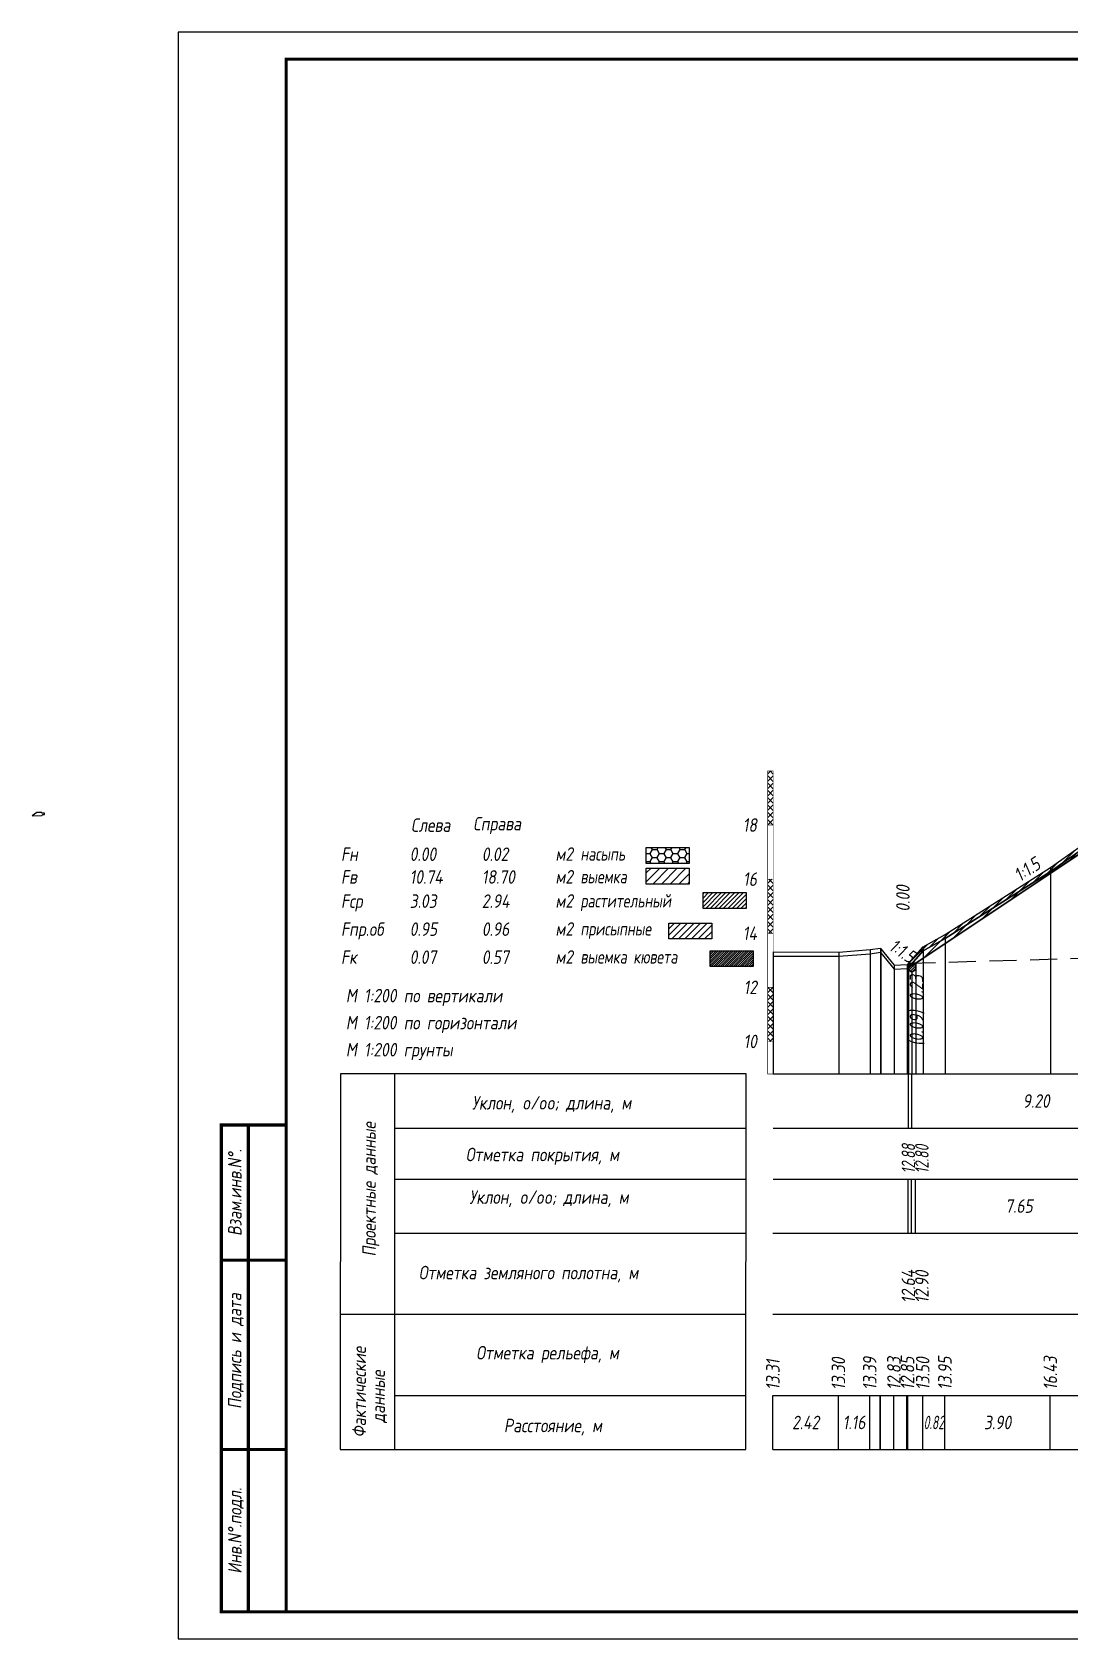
# Model space of a CAD drawing. Extents: x -717 to 1451, y -133302 to 233.
# Drawn here: x -57 to 134.9, y -105365.4 to -105068.4 of the extents above; entities that cross this region are included whole.
import ezdxf
from ezdxf.enums import TextEntityAlignment as Align

# ---------------------------------------------------------------- set-up
doc = ezdxf.new("R2010")
doc.units = 0
doc.linetypes.add('штриховая', pattern=[0.75, 0.5, -0.25])
for name, color, linetype in [('Зарамочное оформление', 7, 'Continuous'), ('Интерполированный поперечник', 2, 'Continuous'), ('Код_510', 7, 'Continuous'), ('Код_514', 1, 'Continuous'), ('Код_516', 1, 'Continuous'), ('Контур_0', 7, 'Continuous'), ('Контур_508', 7, 'Continuous'), ('Контур_512', 7, 'Continuous'), ('Контур_513', 7, 'Continuous'), ('Контур_818', 7, 'Continuous'), ('Красный поперечник', 1, 'Continuous'), ('Линейка абсолютных высот', 7, 'Continuous'), ('Объем выемки', 7, 'Continuous'), ('Объем кюветов', 7, 'Continuous'), ('Объем насыпи', 7, 'Continuous'), ('Объем присыпных обочин', 7, 'Continuous'), ('Объем срезки растительного слоя', 7, 'Continuous'), ('Объём_2650', 7, 'Continuous'), ('Объём_2661', 7, 'Continuous'), ('Объём_2663', 7, 'Continuous'), ('Объём_2666', 7, 'Continuous'), ('Рабочие отметки', 7, 'Continuous'), ('Рабочие отметки доп.', 7, 'Continuous'), ('Таблица', 7, 'Continuous'), ('Уклоны проезжей части', 7, 'Continuous'), ('Черный поперечник', 3, 'Continuous')]:
    doc.layers.add(name, color=color, linetype=linetype)
for name, color, linetype, true_color in [('Контур_2570', 7, 'Continuous', 0x80ff00), ('Контур_2583', 3, 'Continuous', 0x00ff00), ('Контур_2736', 4, 'Continuous', 0x00ffff), ('Контур_2737', 4, 'Continuous', 0x00ffff), ('Контур_2738', 4, 'Continuous', 0x00ffff), ('Контур_2739', 4, 'Continuous', 0x00ffff), ('Контур_2741', 4, 'Continuous', 0x00ffff), ('Контур_2742', 4, 'Continuous', 0x00ffff), ('Контур_2743', 4, 'Continuous', 0x00ffff), ('Контур_2744', 7, 'Continuous', 0xa4ffff), ('Контур_2745', 7, 'Continuous', 0xa4ffff), ('Контур_2747', 4, 'Continuous', 0x00ffff), ('Контур_2748', 4, 'Continuous', 0x00ffff), ('Контур_2749', 4, 'Continuous', 0x00ffff), ('Контур_2750', 4, 'Continuous', 0x00ffff), ('Контур_2751', 4, 'Continuous', 0x00ffff), ('Контур_2752', 4, 'Continuous', 0x00ffff), ('Контур_703', 4, 'Continuous', 0x00ffff), ('Контур_705', 4, 'Continuous', 0x00ffff), ('Контур_707', 4, 'Continuous', 0x00ffff), ('Контур_720', 131, 'Continuous', 0xaaffff), ('Объём_2563', 7, 'Continuous', 0xff8000), ('Объём_2570', 7, 'Continuous', 0x80ff00), ('Объём_2583', 3, 'Continuous', 0x00ff00), ('Объём_2594', 3, 'Continuous', 0x00ff00), ('Объём_2600', 7, 'Continuous', 0x808000), ('Объём_2620', 2, 'Continuous', 0xffff00)]:
    doc.layers.add(name, color=color, linetype=linetype, true_color=true_color)
doc.styles.add('М', font='romand.shx', dxfattribs={"width": 0.8, "oblique": 10, "height": 2.5})
pattern_1 = [(45.0000013, (0, 0), (-0.6735192404, 0.673519211), []), (135.0000003, (0, 0), (-0.673519222, -0.67351923), [])]

# ---------------------------------------------------------------- blocks, each defined once
blk = doc.blocks.new('условные обозначения')
at = {"layer": 'Объём_2563'}
h = blk.add_hatch(dxfattribs=at)
h.set_pattern_fill('ANSI31', color=256, scale=0.3)
h.set_pattern_definition([(45, (-34.5, -100.5), (-0.673519, 0.673519), [])])
h.paths.add_polyline_path([(18.26, 7.53), (27.08, 7.53), (27.08, 4.62), (18.26, 4.62)])
at = {"layer": 'Объём_2570'}
h = blk.add_hatch(dxfattribs=at)
h.set_pattern_fill('ANSI31', color=3, scale=0.2)
h.set_pattern_definition([(45, (-32.9034, -100.5), (-0.4490128, 0.4490128), [])])
h.paths.add_polyline_path([(25.29, 13.16), (34.12, 13.16), (34.12, 10.25), (25.29, 10.25)])
at = {"layer": 'Объём_2600'}
h = blk.add_hatch(dxfattribs=at)
h.set_pattern_fill('ANSI31', color=6, scale=0.4)
h.set_pattern_definition([(45, (-34.5, -100.5), (-0.898026, 0.898026), [])])
h.paths.add_polyline_path([(13.63, 17.67), (22.46, 17.67), (22.46, 14.76), (13.63, 14.76)])
at = {"layer": 'Объём_2620'}
h = blk.add_hatch(dxfattribs=at)
h.set_pattern_fill('ANSI31', color=2, scale=0.1)
h.set_pattern_definition([(45, (-33.755, -100.5), (-0.2245064, 0.2245064), [])])
h.paths.add_polyline_path([(26.75, 2.41), (35.57, 2.41), (35.57, -0.5), (26.75, -0.5)])
at = {"layer": 'Объём_2650'}
h = blk.add_hatch(dxfattribs=at)
h.set_pattern_fill('HONEY', color=5, scale=0.3)
h.set_pattern_definition([(0, (-34.5, -100.5), (1.42875, 0.824889), [0.9525, -1.905]), (120, (-34.5, -100.5), (-1.42875, 0.824889), [0.9525, -1.905]), (60, (-34.5, -100.5), (3e-09, 1.6497784), [-1.905, 0.9525])])
h.paths.add_polyline_path([(13.63, 21.49), (22.46, 21.49), (22.46, 18.58), (13.63, 18.58)])
at = {"layer": 'Объём_2563'}
blk.add_lwpolyline([(18.26, 7.53), (27.08, 7.53), (27.08, 4.62), (18.26, 4.62)], close=True, dxfattribs=at)
at = {"layer": 'Объём_2620', "color": 2}
blk.add_lwpolyline([(26.75, 2.41), (35.57, 2.41), (35.57, -0.5), (26.75, -0.5)], close=True, dxfattribs=at)
at = {"layer": 'Объём_2650', "color": 5}
blk.add_lwpolyline([(13.63, 21.49), (22.46, 21.49), (22.46, 18.58), (13.63, 18.58)], close=True, dxfattribs=at)
at = {"layer": 'Объём_2650', "color": 6}
blk.add_lwpolyline([(13.63, 17.67), (22.46, 17.67), (22.46, 14.76), (13.63, 14.76)], close=True, dxfattribs=at)
at = {"layer": 'Объём_2650', "color": 3}
blk.add_lwpolyline([(25.29, 13.16), (34.12, 13.16), (34.12, 10.25), (25.29, 10.25)], close=True, dxfattribs=at)
at = {"layer": 'Объем насыпи', "color": 1, "style": 'М', "oblique": 10, "width": 0.8}
for s, p in [('насыпь', (0.09, 19.09)), ('выемка', (0.09, 14.89)), ('растительный', (0.09, 10.42)), ('присыпные', (0.09, 5.24)), ('выемка кювета', (0.09, 0.06))]:
    blk.add_text(s, height=2.5, dxfattribs=at).set_placement(p)

msp = doc.modelspace()

# ---------------------------------------------------------------- hatches: boundary and pattern name
at = {"layer": 'Линейка абсолютных высот'}
h = msp.add_hatch(dxfattribs=at)
h.set_pattern_fill('ANSI37', scale=0.3, style=0)
h.set_pattern_definition(pattern_1)
h.paths.add_polyline_path([(80, -105214.989), (80, -105204.989), (79, -105204.989), (79, -105214.989)])
h = msp.add_hatch(dxfattribs=at)
h.set_pattern_fill('ANSI37', scale=0.3, style=0)
h.set_pattern_definition(pattern_1)
h.paths.add_polyline_path([(80, -105234.989), (80, -105224.989), (79, -105224.989), (79, -105234.989)])
h = msp.add_hatch(dxfattribs=at)
h.set_pattern_fill('ANSI37', scale=0.3, style=0)
h.set_pattern_definition(pattern_1)
h.paths.add_polyline_path([(80, -105254.989), (80, -105244.989), (79, -105244.989), (79, -105254.989)])
at = {"layer": 'Объём_2570'}
h = msp.add_hatch(dxfattribs=at)
h.set_pattern_fill('ANSI31', color=256, scale=0.2)
h.paths.add_polyline_path([(206.138, -105209.089), (164.358, -105210.387), (162.03, -105210.357), (155.092, -105210.394), (153.086, -105210.843), (152.705, -105210.264), (152.271, -105210.215), (151.388, -105210.476), (148.039, -105211.778), (131.304, -105223.568), (111.809, -105235.987), (107.711, -105238.235), (105, -105241.341), (105, -105240.591), (107.711, -105237.485), (111.809, -105235.237), (131.304, -105222.818), (148.039, -105211.028), (151.388, -105209.726), (152.271, -105209.465), (152.705, -105209.514), (153.086, -105210.093), (155.092, -105209.644), (162.03, -105209.607), (164.358, -105209.637), (206.138, -105208.339)])
at = {"layer": 'Объём_2600'}
h = msp.add_hatch(dxfattribs=at)
h.set_pattern_fill('ANSI31', color=6, scale=0.4)
h.paths.add_polyline_path([(107.711, -105238.235), (111.809, -105235.987), (131.304, -105223.568), (148.039, -105211.778), (151.388, -105210.476), (152.271, -105210.215), (152.705, -105210.264), (153.086, -105210.843), (155.092, -105210.394), (162.03, -105210.357), (164.358, -105210.387), (206.138, -105209.089), (206.138, -105213.155), (144.641, -105215), (106.379, -105240.508), (105.7, -105240.54)])
at = {"layer": 'Объём_2620'}
h = msp.add_hatch(dxfattribs=at)
h.set_pattern_fill('ANSI31', color=2, scale=0.1)
h.paths.add_polyline_path([(105, -105241.341), (105.7, -105240.54), (106.379, -105240.508), (106.379, -105241.71), (105.641, -105242.202), (105, -105241.775)])

# ---------------------------------------------------------------- linework, layer by layer
at = {"layer": 'Интерполированный поперечник', "linetype": 'штриховая', "ltscale": 10, "flags": 128}
msp.add_lwpolyline([(105.005, -105240.548), (310.554, -105234.469)], dxfattribs=at)
at = {"layer": 'Код_510'}
for p, q in [((79.946, -105330.421), (79.946, -105320.421)), ((92.063, -105330.421), (92.063, -105320.421)), ((97.86, -105330.421), (97.86, -105320.421)), ((99.776, -105330.421), (99.776, -105320.421)), ((99.876, -105330.421), (99.876, -105320.421)), ((102.328, -105330.421), (102.328, -105320.421)), ((104.743, -105330.421), (104.743, -105320.421)), ((104.842, -105330.421), (104.842, -105320.421)), ((104.922, -105330.421), (104.922, -105320.421)), ((107.657, -105330.421), (107.657, -105320.421)), ((111.755, -105330.421), (111.755, -105320.421)), ((131.249, -105330.421), (131.249, -105320.421))]:
    msp.add_line(p, q, dxfattribs=at)
at = {"layer": 'Код_514'}
for p, q in [((105, -105271), (105, -105261)), ((105.641, -105271), (105.641, -105261))]:
    msp.add_line(p, q, dxfattribs=at)
at = {"layer": 'Код_516'}
for p, q in [((104.946, -105290.421), (104.946, -105280.421)), ((105.587, -105290.421), (105.587, -105280.421)), ((106.325, -105290.421), (106.325, -105280.421)), ((106.325, -105290.421), (106.325, -105280.421))]:
    msp.add_line(p, q, dxfattribs=at)
at = {"layer": 'Контур_0', "flags": 128}
for points in [[(151.638, -105210.335), (106.379, -105240.508), (106.379, -105240.508), (106.379, -105240.508), (106.379, -105240.508), (106.379, -105240.508), (106.379, -105240.508), (106.379, -105240.508), (106.379, -105240.508), (106.379, -105240.508), (106.379, -105240.508), (106.379, -105240.508), (106.379, -105240.508), (106.379, -105240.508), (106.379, -105240.508), (105.641, -105241), (105.641, -105241), (105, -105240.573), (105, -105240.573), (105, -105240.573), (105, -105240.573), (105, -105240.573), (105, -105240.573), (105, -105240.573), (105, -105240.573), (105, -105240.573), (105, -105240.573), (105, -105240.573), (105, -105240.573), (105, -105240.573)], [(151.638, -105210.335), (106.379, -105240.508), (106.379, -105240.508), (106.379, -105240.508), (106.379, -105240.508), (106.379, -105240.508), (106.379, -105240.508), (106.379, -105240.508), (106.379, -105240.508), (106.379, -105240.508), (106.379, -105240.508), (106.379, -105240.508), (106.379, -105240.508), (106.379, -105240.508), (106.379, -105240.508), (105.641, -105241)]]:
    msp.add_lwpolyline(points, dxfattribs=at)
at = {"layer": 'Контур_2570', "flags": 128}
msp.add_lwpolyline([(80, -105239.197), (92.118, -105239.242), (97.914, -105238.766), (99.831, -105238.493), (99.93, -105238.605), (102.382, -105241.613), (104.798, -105241.495), (104.896, -105241.495), (104.977, -105241.368), (107.711, -105238.235), (111.809, -105235.987), (131.304, -105223.568), (148.039, -105211.778)], dxfattribs=at)
at = {"layer": 'Контур_2583', "flags": 128}
msp.add_lwpolyline([(105, -105241.775), (105.641, -105242.202), (106.379, -105241.71), (106.379, -105240.508), (105.641, -105241), (105, -105240.573), (105, -105241.775)], dxfattribs=at)
at = {"layer": 'Контур_2736', "flags": 128}
for points in [[(151.638, -105210.335), (106.379, -105240.508)], [(106.379, -105240.508), (105.641, -105241)]]:
    msp.add_lwpolyline(points, dxfattribs=at)
at = {"layer": 'Контур_2737', "flags": 128}
msp.add_lwpolyline([(106.379, -105240.508), (106.379, -105240.508)], dxfattribs=at)
at = {"layer": 'Контур_2738', "flags": 128}
msp.add_lwpolyline([(106.379, -105240.508), (106.379, -105240.508)], dxfattribs=at)
at = {"layer": 'Контур_2739', "flags": 128}
msp.add_lwpolyline([(106.379, -105240.508), (106.379, -105240.508)], dxfattribs=at)
at = {"layer": 'Контур_2741', "flags": 128}
msp.add_lwpolyline([(105, -105240.573), (105, -105240.573)], dxfattribs=at)
at = {"layer": 'Контур_2742', "flags": 128}
msp.add_lwpolyline([(105, -105240.573), (105, -105240.573)], dxfattribs=at)
at = {"layer": 'Контур_2743', "flags": 128}
msp.add_lwpolyline([(105, -105240.573), (105, -105240.573)], dxfattribs=at)
at = {"layer": 'Контур_2744', "flags": 128}
msp.add_lwpolyline([(105, -105240.573), (105, -105240.573)], dxfattribs=at)
msp.add_lwpolyline([(105, -105240.573), (105, -105240.573)], dxfattribs=at)
msp.add_lwpolyline([(105, -105240.573), (105, -105240.573)], dxfattribs=at)
msp.add_lwpolyline([(105, -105240.573), (105, -105240.573)], dxfattribs=at)
msp.add_lwpolyline([(105, -105240.573), (105, -105240.573)], dxfattribs=at)
msp.add_lwpolyline([(105, -105240.573), (105, -105240.573)], dxfattribs=at)
at = {"layer": 'Контур_2745', "flags": 128}
msp.add_lwpolyline([(106.379, -105240.508), (106.379, -105240.508)], dxfattribs=at)
msp.add_lwpolyline([(106.379, -105240.508), (106.379, -105240.508)], dxfattribs=at)
msp.add_lwpolyline([(106.379, -105240.508), (106.379, -105240.508)], dxfattribs=at)
msp.add_lwpolyline([(106.379, -105240.508), (106.379, -105240.508)], dxfattribs=at)
msp.add_lwpolyline([(106.379, -105240.508), (106.379, -105240.508)], dxfattribs=at)
msp.add_lwpolyline([(106.379, -105240.508), (106.379, -105240.508)], dxfattribs=at)
at = {"layer": 'Контур_2747', "flags": 128}
msp.add_lwpolyline([(106.379, -105240.508), (106.379, -105240.508)], dxfattribs=at)
at = {"layer": 'Контур_2748', "flags": 128}
msp.add_lwpolyline([(106.379, -105240.508), (106.379, -105240.508)], dxfattribs=at)
at = {"layer": 'Контур_2749', "flags": 128}
msp.add_lwpolyline([(106.379, -105240.508), (106.379, -105240.508)], dxfattribs=at)
at = {"layer": 'Контур_2750', "flags": 128}
msp.add_lwpolyline([(105, -105240.573), (105, -105240.573)], dxfattribs=at)
at = {"layer": 'Контур_2751', "flags": 128}
msp.add_lwpolyline([(105, -105240.573), (105, -105240.573)], dxfattribs=at)
at = {"layer": 'Контур_2752', "flags": 128}
msp.add_lwpolyline([(105, -105240.573), (105, -105240.573)], dxfattribs=at)
at = {"layer": 'Контур_508', "flags": 128}
msp.add_lwpolyline([(105, -105241.775), (105.641, -105242.202), (106.379, -105241.71), (106.379, -105240.508), (144.641, -105215), (206.138, -105213.155), (267.635, -105215), (297.421, -105234.857), (297.421, -105236.059), (299.309, -105237.318), (299.612, -105237.318), (301.612, -105237.318), (301.914, -105237.318), (304.098, -105235.862)], dxfattribs=at)
at = {"layer": 'Контур_512', "flags": 128}
msp.add_lwpolyline([(105, -105241.775), (105.641, -105242.202), (106.379, -105241.71), (106.379, -105240.508), (144.641, -105215), (206.138, -105213.155), (267.635, -105215), (297.421, -105234.857), (297.421, -105236.059), (299.309, -105237.318), (299.612, -105237.318), (301.612, -105237.318), (301.914, -105237.318), (304.098, -105235.862)], dxfattribs=at)
at = {"layer": 'Контур_513', "flags": 128}
msp.add_lwpolyline([(105, -105241.775), (105.641, -105242.202), (106.379, -105241.71), (106.379, -105240.508), (144.641, -105215), (206.138, -105213.155), (267.635, -105215), (297.421, -105234.857), (297.421, -105236.059), (299.309, -105237.318), (299.612, -105237.318), (301.612, -105237.318), (301.914, -105237.318), (304.098, -105235.862)], dxfattribs=at)
at = {"layer": 'Контур_703', "flags": 128}
msp.add_lwpolyline([(151.638, -105210.335), (106.379, -105240.508)], dxfattribs=at)
at = {"layer": 'Контур_705', "flags": 128}
msp.add_lwpolyline([(106.379, -105240.508), (106.379, -105240.508)], dxfattribs=at)
at = {"layer": 'Контур_707', "flags": 128}
msp.add_lwpolyline([(105.641, -105241), (105, -105240.573)], dxfattribs=at)
at = {"layer": 'Контур_720', "flags": 128}
msp.add_lwpolyline([(105.641, -105241), (105.641, -105241)], dxfattribs=at)
at = {"layer": 'Контур_818', "flags": 128}
msp.add_lwpolyline([(105, -105241.341), (107.711, -105238.235), (111.809, -105235.987), (131.304, -105223.568), (148.039, -105211.778), (151.388, -105210.476), (152.271, -105210.215), (152.705, -105210.264), (153.086, -105210.843), (155.092, -105210.394), (162.03, -105210.357), (164.358, -105210.387), (206.138, -105209.089), (206.515, -105209.077), (254.961, -105210.162), (259.511, -105210.236), (266.142, -105211.72), (267.173, -105211.11), (267.313, -105211.018), (268.352, -105211.162), (269.317, -105211.709), (270.624, -105212.633), (304.098, -105231.597)], dxfattribs=at)
at = {"layer": 'Красный поперечник'}
for p, q in [((105.641, -105241), (151.638, -105210.335)), ((105, -105240.573), (105.641, -105241)), ((105, -105241.775), (105, -105261)), ((106.379, -105240.508), (106.379, -105261)), ((106.379, -105241.71), (106.379, -105261)), ((105.641, -105242.202), (105.641, -105261))]:
    msp.add_line(p, q, dxfattribs=at)
at = {"layer": 'Линейка абсолютных высот', "color": 7, "const_width": 0.1, "flags": 128}
for points in [[(80, -105214.989), (80, -105204.989), (79, -105204.989), (79, -105214.989), (80, -105214.989)], [(80, -105224.989), (80, -105214.989), (79, -105214.989), (79, -105224.989), (80, -105224.989)], [(80, -105234.989), (80, -105224.989), (79, -105224.989), (79, -105234.989), (80, -105234.989)], [(80, -105244.989), (80, -105234.989), (79, -105234.989), (79, -105244.989), (80, -105244.989)], [(80, -105254.989), (80, -105244.989), (79, -105244.989), (79, -105254.989), (80, -105254.989)], [(80, -105261), (80, -105254.989), (79, -105254.989), (79, -105261), (80, -105261)]]:
    msp.add_lwpolyline(points, dxfattribs=at)
at = {"layer": 'Объём_2563', "color": 250, "flags": 128}
msp.add_lwpolyline([(-55.038, -105213.062), (-54.738, -105213.056), (-54.738, -105212.787), (-55.238, -105212.787), (-55.238, -105212.646), (-56.138, -105212.682), (-57.038, -105213.282), (-55.222, -105213.246), (-55.038, -105213.062)], dxfattribs=at)
at = {"layer": 'Объём_2570', "flags": 128}
msp.add_lwpolyline([(148.039, -105211.778), (131.304, -105223.568), (111.809, -105235.987), (107.711, -105238.235), (105, -105241.341), (105, -105240.591), (107.711, -105237.485), (111.809, -105235.237), (131.304, -105222.818), (148.039, -105211.028)], dxfattribs=at)
at = {"layer": 'Объём_2583', "flags": 128}
msp.add_lwpolyline([(105, -105241.775), (105.641, -105242.202), (106.379, -105241.71), (106.379, -105240.508), (105.641, -105241), (105, -105240.573), (105, -105241.775)], dxfattribs=at)
at = {"layer": 'Объём_2594', "flags": 128}
msp.add_lwpolyline([(106.379, -105240.508), (105.641, -105241), (105, -105240.573)], dxfattribs=at)
at = {"layer": 'Объём_2620', "flags": 128}
msp.add_lwpolyline([(105, -105241.341), (105.7, -105240.54), (106.379, -105240.508), (106.379, -105241.71), (105.641, -105242.202), (105, -105241.775), (105, -105241.341), (105, -105241.341)], dxfattribs=at)
at = {"layer": 'Объём_2650', "color": 6, "flags": 128}
msp.add_lwpolyline([(107.711, -105238.235), (111.809, -105235.987), (131.304, -105223.568), (148.039, -105211.778), (151.388, -105210.476), (152.271, -105210.215), (152.705, -105210.264), (153.086, -105210.843), (155.092, -105210.394), (162.03, -105210.357), (164.358, -105210.387), (206.138, -105209.089), (206.138, -105213.155), (144.641, -105215), (106.379, -105240.508), (105.7, -105240.54), (107.711, -105238.235), (107.711, -105238.235)], dxfattribs=at)
at = {"layer": 'Объём_2661', "flags": 128}
msp.add_lwpolyline([(151.638, -105210.335), (106.379, -105240.508)], dxfattribs=at)
at = {"layer": 'Объём_2663', "flags": 128}
msp.add_lwpolyline([(106.379, -105240.508), (105.641, -105241), (105, -105240.573)], dxfattribs=at)
at = {"layer": 'Объём_2666', "flags": 128}
msp.add_lwpolyline([(151.638, -105210.335), (106.379, -105240.508)], dxfattribs=at)
at = {"layer": 'Таблица'}
for p, q in [((80, -105261), (329.098, -105261)), ((80, -105271), (329.098, -105271)), ((80, -105280.421), (329.098, -105280.421)), ((79.946, -105290.421), (329.044, -105290.421)), ((79.946, -105305.421), (329.044, -105305.421)), ((79.946, -105320.421), (329.044, -105320.421)), ((79.946, -105330.421), (329.044, -105330.421))]:
    msp.add_line(p, q, dxfattribs=at)
at = {"layer": 'Таблица', "linetype": 'Continuous', "flags": 128}
for points in [[(0, -105261), (-0.054, -105330.421)], [(75, -105261), (0, -105261)], [(10, -105261), (10, -105330.421)], [(74.946, -105330.421), (75, -105261)], [(10, -105271), (75, -105271)], [(10, -105280.421), (75, -105280.421)], [(9.946, -105290.421), (74.946, -105290.421)], [(-0.054, -105305.421), (74.946, -105305.421)], [(9.946, -105320.421), (74.946, -105320.421)], [(-0.054, -105330.421), (74.946, -105330.421)]]:
    msp.add_lwpolyline(points, dxfattribs=at)
at = {"layer": 'Черный поперечник', "color": 7}
for p, q in [((131.304, -105222.818), (131.304, -105261)), ((111.809, -105235.237), (111.809, -105261)), ((80, -105238.447), (80, -105261)), ((92.118, -105238.492), (92.118, -105261)), ((97.914, -105238.016), (97.914, -105261)), ((99.831, -105237.743), (99.831, -105261)), ((99.93, -105237.855), (99.93, -105261)), ((107.711, -105237.485), (107.711, -105261)), ((102.382, -105240.863), (102.382, -105261)), ((104.798, -105240.745), (104.798, -105261)), ((104.896, -105240.745), (104.896, -105261)), ((104.977, -105240.618), (104.977, -105261))]:
    msp.add_line(p, q, dxfattribs=at)
at = {"layer": 'Черный поперечник', "flags": 128}
msp.add_lwpolyline([(80, -105238.447), (92.118, -105238.492), (97.914, -105238.016), (99.831, -105237.743), (99.93, -105237.855), (102.382, -105240.863), (104.798, -105240.745), (104.896, -105240.745), (104.977, -105240.618), (107.711, -105237.485), (111.809, -105235.237), (131.304, -105222.818), (148.039, -105211.028)], dxfattribs=at)

# ---------------------------------------------------------------- block references
at = {"layer": 'Объём_2570', "xscale": 0.9}
msp.add_blockref('условные обозначения', (44.274, -105240.647), dxfattribs=at)

# ---------------------------------------------------------------- texts
at = {"style": 'М', "oblique": 10, "width": 0.8}
msp.add_text('М 1:200 грунты', height=2.5, dxfattribs=at).set_placement((0.973, -105257.769))
at = {"layer": 'Код_510', "style": 'М', "oblique": 10, "width": 0.8}
for s, p in [('13.39', (97.86, -105319.421)), ('12.83', (102.328, -105319.421)), ('12.85', (104.842, -105319.421)), ('13.50', (107.657, -105319.421)), ('13.95', (111.755, -105319.421)), ('16.43', (131.249, -105319.421)), ('13.31', (79.946, -105319.421)), ('13.30', (92.063, -105319.421))]:
    msp.add_text(s, height=2.5, rotation=90, dxfattribs=at).set_placement(p, align=Align.MIDDLE_LEFT)
at = {"layer": 'Код_510', "style": 'М', "oblique": 10}
for s, width, p in [('2.42', 0.8, (86.005, -105325.421)), ('1.16', 0.8, (94.962, -105325.421)), ('0.82', 0.6, (109.706, -105325.421)), ('3.90', 0.8, (121.502, -105325.421))]:
    msp.add_text(s, height=2.5, dxfattribs=dict(at, width=width)).set_placement(p, align=Align.MIDDLE_CENTER)
at = {"layer": 'Код_514', "style": 'М', "oblique": 10, "width": 0.8}
msp.add_text('9.20', height=2.5, dxfattribs=at).set_placement((128.639, -105266), align=Align.MIDDLE_CENTER)
at = {"layer": 'Код_514', "style": 'М', "oblique": 10, "width": 0.7}
for s, p in [('12.88', (105, -105279.382)), ('12.80', (107.5, -105279.382))]:
    msp.add_text(s, height=2.5, rotation=90, dxfattribs=at).set_placement(p, align=Align.MIDDLE_LEFT)
at = {"layer": 'Код_516', "style": 'М', "oblique": 10, "width": 0.8}
msp.add_text('7.65', height=2.5, dxfattribs=at).set_placement((125.456, -105285.421), align=Align.MIDDLE_CENTER)
for s, p in [('12.64', (105, -105303.371)), ('12.90', (107.5, -105303.371))]:
    msp.add_text(s, height=2.5, rotation=90, dxfattribs=at).set_placement(p, align=Align.MIDDLE_LEFT)
at = {"layer": 'Линейка абсолютных высот', "style": 'М', "oblique": 10, "width": 0.8}
for s, p in [('18', (77, -105214.989)), ('16', (77, -105224.989)), ('14', (77, -105234.989)), ('12', (77, -105244.989)), ('10', (77, -105254.989))]:
    msp.add_text(s, height=2.5, dxfattribs=at).set_placement(p, align=Align.MIDDLE_RIGHT)
at = {"layer": 'Объем выемки', "style": 'М', "oblique": 10, "width": 0.8}
for s, p in [('Fв', (0.085, -105225.835)), ('10.74', (12.785, -105225.835)), ('18.70', (26.126, -105225.835)), ('м2', (39.731, -105225.802))]:
    msp.add_text(s, height=2.5, dxfattribs=at).set_placement(p)
at = {"layer": 'Объем кюветов', "style": 'М', "oblique": 10, "width": 0.8}
for s, p in [('Fк', (0.085, -105240.66)), ('0.07', (12.785, -105240.66)), ('0.57', (26.126, -105240.66)), ('м2', (39.731, -105240.627))]:
    msp.add_text(s, height=2.5, dxfattribs=at).set_placement(p)
at = {"layer": 'Объем насыпи', "style": 'М', "oblique": 10, "width": 0.8}
for s, p in [('Слева', (13.029, -105216.249)), ('Справа', (24.522, -105215.982)), ('Fн', (0.085, -105221.63)), ('0.00', (12.785, -105221.63)), ('0.02', (26.126, -105221.63)), ('м2', (39.731, -105221.597))]:
    msp.add_text(s, height=2.5, dxfattribs=at).set_placement(p)
at = {"layer": 'Объем присыпных обочин', "style": 'М', "oblique": 10, "width": 0.8}
for s, p in [('Fпр.об', (0.085, -105235.481)), ('0.95', (12.785, -105235.481)), ('0.96', (26.126, -105235.481)), ('м2', (39.731, -105235.448))]:
    msp.add_text(s, height=2.5, dxfattribs=at).set_placement(p)
at = {"layer": 'Объем срезки растительного слоя', "style": 'М', "oblique": 10, "width": 0.8}
for s, p in [('Fср', (0.085, -105230.303)), ('3.03', (12.785, -105230.303)), ('2.94', (26.126, -105230.303)), ('м2', (39.731, -105230.269))]:
    msp.add_text(s, height=2.5, dxfattribs=at).set_placement(p)
at = {"layer": 'Рабочие отметки', "color": 1, "style": 'М', "oblique": 10, "width": 0.8}
msp.add_text('0.00', height=2.5, rotation=90, dxfattribs=at).set_placement((103.992, -105231.004), align=Align.MIDDLE_LEFT)
msp.add_text('0.23', height=2.5, rotation=90, dxfattribs=at).set_placement((106.492, -105242.678), align=Align.MIDDLE_RIGHT)
at = {"layer": 'Рабочие отметки доп.', "color": 1, "style": 'М', "oblique": 10, "width": 0.8}
msp.add_text('(0.09)', height=2.5, rotation=90, dxfattribs=at).set_placement((106.492, -105249.231), align=Align.MIDDLE_RIGHT)
at = {"layer": 'Таблица', "style": 'М', "oblique": 10, "width": 0.8}
for s, p in [('М 1:200 по вертикали', (0.973, -105247.769)), ('М 1:200 по горизонтали', (0.973, -105252.769)), ('Уклон, o/oo; длина, м', (24.315, -105267.584)), ('Отметка покрытия, м', (23.148, -105277.139)), ('Уклон, o/oo; длина, м', (23.824, -105285.017)), ('Отметка земляного полотна, м', (14.462, -105298.965)), ('Отметка рельефа, м', (25.077, -105313.777)), ('Расстояние, м', (30.202, -105327.23))]:
    msp.add_text(s, height=2.5, dxfattribs=at).set_placement(p)
for s, p in [('Проектные данные ', (6.519, -105294.743)), ('Фактические ', (4.698, -105328.198)), ('данные', (8.204, -105325.493))]:
    msp.add_text(s, height=2.5, rotation=90, dxfattribs=at).set_placement(p)
at = {"layer": 'Уклоны проезжей части', "color": 1, "style": 'М', "oblique": 10, "width": 0.8}
for rotation, p in [(33.69007, (128.085, -105224.836)), (326.30994, (102.801, -105239.954))]:
    msp.add_text('1:1.5', height=2.5, rotation=rotation, dxfattribs=at).set_placement(p, align=Align.BOTTOM_CENTER)

# ---------------------------------------------------------------- wipeouts: each hides what was drawn before it
msp.add_wipeout([(-10.054, -105270.421), (-22.054, -105270.421), (-22.054, -105360.421), (-10.054, -105360.421)]).dxf.layer = 'Зарамочное оформление'

# ---------------------------------------------------------------- next in the draw order: linework, layer by layer
at = {"flags": 128}
msp.add_lwpolyline([(-30.054, -105365.421), (389.946, -105365.421), (389.946, -105068.421), (-30.054, -105068.421)], close=True, dxfattribs=at)
at = {"const_width": 0.6, "flags": 128}
msp.add_lwpolyline([(-10.054, -105360.421), (384.946, -105360.421), (384.946, -105073.421), (-10.054, -105073.421)], close=True, dxfattribs=at)
at = {"layer": 'Зарамочное оформление', "linetype": 'Continuous', "lineweight": -3, "const_width": 0.6, "flags": 128}
for points in [[(-10.054, -105360.421), (-22.054, -105360.421), (-22.054, -105270.421), (-10.054, -105270.421)], [(-17.054, -105360.421), (-17.054, -105270.421)], [(-22.054, -105295.421), (-10.054, -105295.421)], [(-22.054, -105330.421), (-10.054, -105330.421)]]:
    msp.add_lwpolyline(points, dxfattribs=at)

# ---------------------------------------------------------------- next in the draw order: texts
at = {"layer": 'Зарамочное оформление', "lineweight": 15, "style": 'М', "oblique": 10, "width": 0.8}
for s, p in [('Взам.инв.N%%d.', (-19.554, -105282.921)), ('Подпись и дата', (-19.572, -105312.227)), ('Инв.N%%d.подл.', (-19.554, -105345.421))]:
    msp.add_text(s, height=2.5, rotation=90, dxfattribs=at).set_placement(p, align=Align.MIDDLE_CENTER)

doc.saveas('drawing.dxf')
